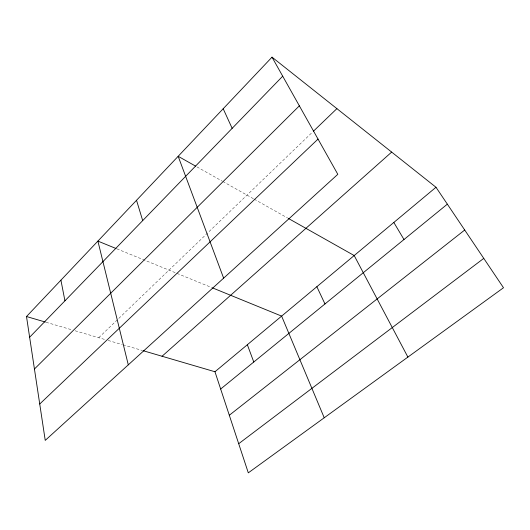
<?xml version="1.0" encoding="UTF-8"?>
<svg xmlns="http://www.w3.org/2000/svg" width="530" height="530" viewBox="0 0 530 530"><rect width="100%" height="100%" fill="white"/><g stroke="black" fill="none" stroke-linecap="round" stroke-linejoin="round"><path stroke-width="0.4" stroke-dasharray="2.65 1.99" d="M98.746 337.696L312.713 131.897M46.09 322.273L71.987 329.859M75.134 330.78L105.013 339.538M108.147 340.452L122.245 344.586M123.026 344.818L142.563 350.542M116.839 248.835L211.695 287.558M196.915 166.87L222.063 181.041M222.772 181.445L253.439 198.737M254.155 199.141L287.631 218.015"/><path stroke-width="0.79" d="M272.016 57.154L337.815 174.317L45.236 440.384L26.5 316.529L272.016 57.154L435.991 187.269L503.5 287.744L248.305 472.846L214.961 371.755L143.345 350.767M29.634 337.232L282.709 76.188M34.437 369.012L299.357 105.834M313.303 131.327L336.894 108.637M39.73 404.012L318.026 139.079M162.054 356.253L391.663 152.09M214.961 371.755L435.991 187.269M220.659 389.027L447.346 204.163M229.304 415.255L464.717 230.02M238.692 443.716L483.771 258.382M26.5 316.529L45.308 322.041M116.083 248.524L97.898 241.097L128.293 364.852M212.457 287.869L281.629 316.112L324.227 417.772M195.477 166.056L178.166 156.297L223.627 278.157M288.333 218.413L354.192 255.546L407.895 357.087M393.83 222.461L403.986 239.52M316.854 286.71L324.976 303.955M223.19 108.736L232.147 128.333M247.351 344.719L253.784 362.017M136.528 200.287L142.696 220.606M60.917 280.171L64.938 300.808"/></g></svg>
